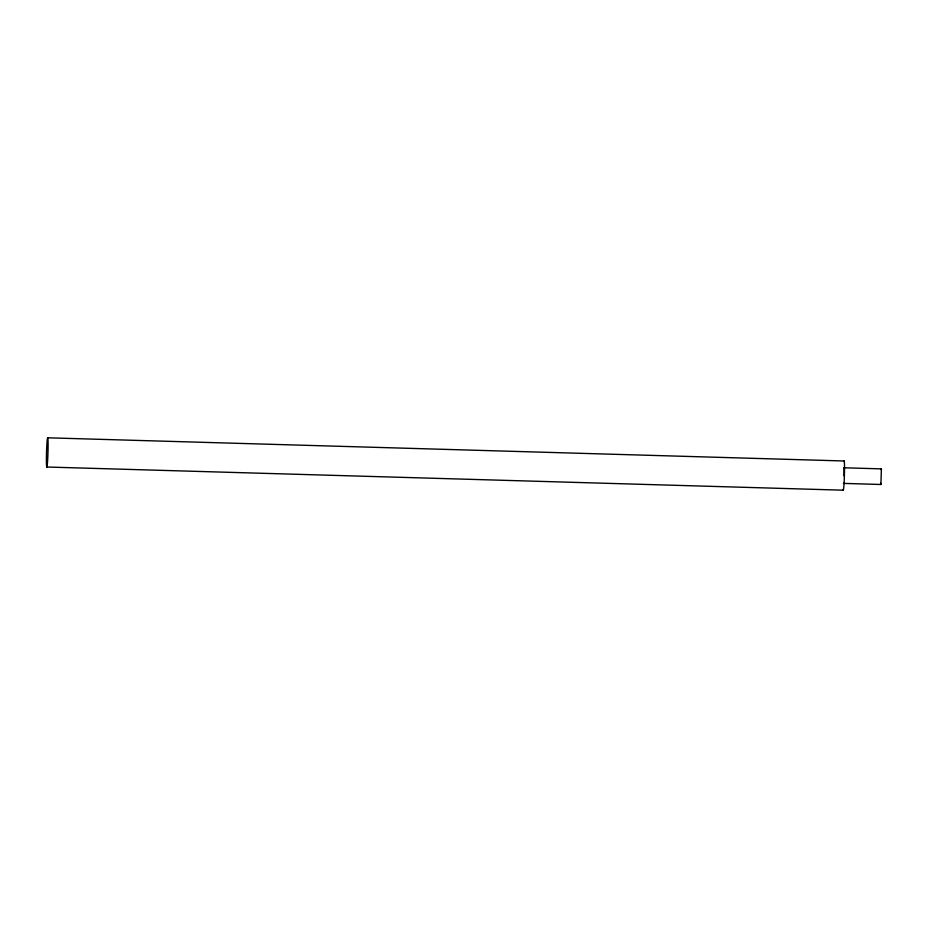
<?xml version="1.0" encoding="UTF-8"?>
<svg xmlns="http://www.w3.org/2000/svg" width="928" height="928" viewBox="0 0 928 928"><rect width="100%" height="100%" fill="white"/><g stroke="black" fill="none" stroke-linecap="round" stroke-linejoin="round"><path stroke-width="1.39" d="M844.051 475.96L844.004 468.141M881.171 469.73L881.391 468.872L843.912 467.782M843.424 483.395L880.904 484.486L881.391 468.872M47.699 437.807A14.628 0.731 -88.3 0 1 47.63 460.323A14.628 0.731 -88.3 0 1 46.4 459.116A14.628 0.731 -88.3 0 1 47.699 437.807L844.132 460.984M46.783 467.016L843.216 490.193M880.904 484.486L880.742 483.256M843.923 461.297A14.628 0.731 -88.3 0 1 844.376 476.284A14.628 0.731 -88.3 0 1 843.042 489.508"/></g></svg>
